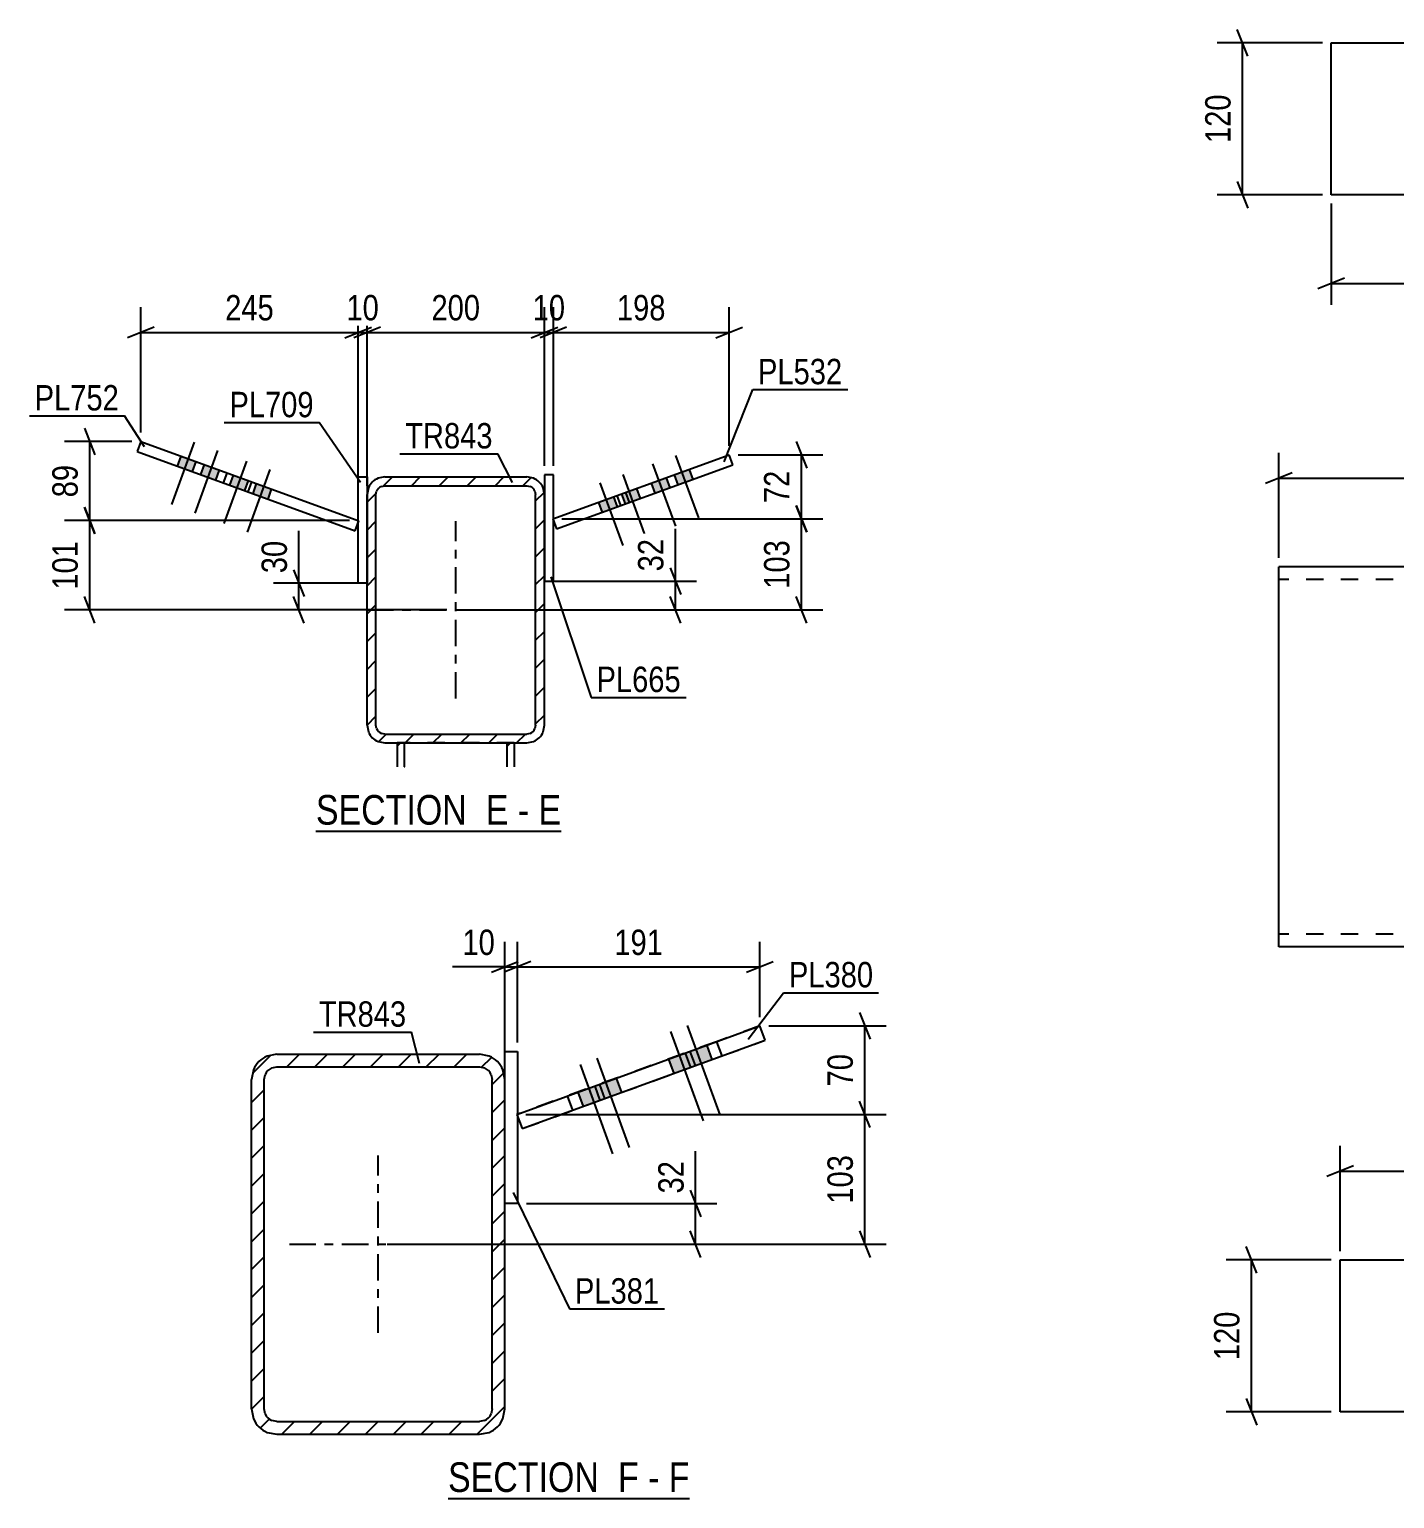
# Model space of a CAD drawing. Header units: millimetres. Extents: x 0 to 1189, y 0 to 841.
# Drawn here: x 719.4 to 873.3, y 423.4 to 589.1 of the extents above; entities that cross this region are included whole.
import ezdxf

# ---------------------------------------------------------------- set-up
doc = ezdxf.new("R2010")
doc.units = ezdxf.units.MM
doc.linetypes.add('DXK_LINE_DOT2', pattern=[3.9198, 1.9599, -1.9599])
doc.linetypes.add('DXK_LINE_DOT3', pattern=[5.9187, 2.979, -0.9799, 0.9799, -0.9799])
doc.styles.add('Arial Narrow', font='ARIALN.TTF', dxfattribs={"height": 0.2})

# ---------------------------------------------------------------- blocks, each defined once
blk = doc.blocks.new('Unknown-761549426-14 - 28650')
at = {"color": 6, "linetype": 'Continuous'}
blk.add_line((751.72, 498.65), (779.37, 498.65), dxfattribs=at)
at = {"color": 0, "linetype": 'Continuous'}
for points in [[(769.83, 499.4), (769.83, 502.9), (751.72, 502.9), (751.72, 499.4)], [(773.44, 499.4), (773.44, 502.9), (770.88, 502.9), (770.88, 499.4)], [(775.76, 499.4), (775.76, 502.9), (774.49, 502.9), (774.49, 499.4)], [(779.37, 499.4), (779.37, 502.9), (776.81, 502.9), (776.81, 499.4)]]:
    blk.add_wipeout(points, dxfattribs=at)
at = {"color": 7, "linetype": 'Continuous', "style": 'Arial Narrow'}
for s, p in [('SECTION ', (751.72, 499.4)), ('E', (770.88, 499.4)), ('E', (776.81, 499.4)), ('-', (774.49, 499.4))]:
    blk.add_text(s, height=3.34, dxfattribs=at).set_placement(p)
blk = doc.blocks.new('Unknown-761549426-15 - 29288')
at = {"color": 6, "linetype": 'Continuous'}
blk.add_line((766.62, 423.4), (793.84, 423.4), dxfattribs=at)
at = {"color": 0, "linetype": 'Continuous'}
for points in [[(784.73, 424.15), (784.73, 427.65), (766.62, 427.65), (766.62, 424.15)], [(788.12, 424.15), (788.12, 427.65), (785.78, 427.65), (785.78, 424.15)], [(790.45, 424.15), (790.45, 427.65), (789.17, 427.65), (789.17, 424.15)], [(793.84, 424.15), (793.84, 427.65), (791.5, 427.65), (791.5, 424.15)]]:
    blk.add_wipeout(points, dxfattribs=at)
at = {"color": 7, "linetype": 'Continuous', "style": 'Arial Narrow'}
for s, p in [('SECTION ', (766.62, 424.15)), ('F', (785.78, 424.15)), ('F', (791.5, 424.15)), ('-', (789.17, 424.15))]:
    blk.add_text(s, height=3.34, dxfattribs=at).set_placement(p)
blk = doc.blocks.new('Part-761549426-28658 - 28650')
at = {"linetype": 'Continuous'}
h = blk.add_hatch(dxfattribs=at)
h.set_pattern_fill('', scale=0.7, style=0, pattern_type=0)
h.set_pattern_definition([(45, (761.6884, 505.9), (-1.5715, 1.5715), [])])
h.paths.add_polyline_path([(760.89, 505.9), (761.69, 505.9), (761.69, 508.61), (760.89, 508.61)])
h = blk.add_hatch(dxfattribs=at)
h.set_pattern_fill('', scale=0.7, style=0, pattern_type=0)
h.set_pattern_definition([(45, (774.0884, 505.9), (-1.5715, 1.5715), [])])
h.paths.add_polyline_path([(773.29, 505.9), (774.09, 505.9), (774.09, 508.61), (773.29, 508.61)])
at = {"color": 7, "linetype": 'DXK_LINE_DOT2'}
blk.add_line((774.09, 508.61), (760.89, 508.61), dxfattribs=at)
at = {"color": 2, "linetype": 'Continuous'}
for p, q in [((761.69, 508.61), (760.89, 508.61)), ((760.89, 508.61), (760.89, 505.9)), ((761.69, 505.9), (761.69, 508.61)), ((773.29, 508.61), (774.09, 508.61)), ((773.29, 505.9), (773.29, 508.61)), ((774.09, 508.61), (774.09, 505.9))]:
    blk.add_line(p, q, dxfattribs=at)
blk = doc.blocks.new('Bolt-761549426-28737 - 28650')
at = {"linetype": 'Continuous'}
for points in [[(789.93, 536.77), (791.62, 537.39), (791.21, 538.52), (789.52, 537.9)], [(792.52, 537.72), (794.22, 538.33), (793.81, 539.46), (792.11, 538.85)], [(786.59, 535.56), (788.28, 536.17), (787.87, 537.3), (786.18, 536.68)], [(783.99, 534.61), (785.69, 535.23), (785.27, 536.36), (783.58, 535.74)]]:
    blk.add_hatch(color=1, dxfattribs=at).paths.add_polyline_path(points)
at = {"color": 1, "linetype": 'Continuous'}
for p, q in [((792.28, 541.03), (794.84, 533.99)), ((786.34, 538.87), (788.9, 531.82)), ((789.68, 540.09), (792.25, 533.04)), ((791.21, 538.52), (791.62, 537.39)), ((792.11, 538.85), (792.52, 537.72)), ((793.81, 539.46), (794.22, 538.33)), ((783.74, 537.93), (786.31, 530.88)), ((787.87, 537.3), (788.28, 536.17)), ((789.52, 537.9), (789.93, 536.77)), ((783.58, 535.74), (783.99, 534.61)), ((785.27, 536.36), (785.69, 535.23)), ((786.18, 536.68), (786.59, 535.56))]:
    blk.add_line(p, q, dxfattribs=at)
blk = doc.blocks.new('Part-761549426-28721 - 28650')
at = {"color": 2, "linetype": 'Continuous'}
for p, q in [((778.44, 533.87), (798.32, 541.1)), ((798.73, 539.98), (798.32, 541.1)), ((778.85, 532.74), (798.73, 539.98)), ((787.09, 535.74), (786.68, 536.87)), ((778.44, 533.87), (778.85, 532.74))]:
    blk.add_line(p, q, dxfattribs=at)
at = {"color": 7, "linetype": 'DXK_LINE_DOT2'}
blk.add_line((786.11, 535.38), (785.7, 536.51), dxfattribs=at)
blk = doc.blocks.new('Part-761549426-28681 - 28650')
at = {"color": 2, "linetype": 'Continuous'}
for p, q in [((756.49, 538.63), (757.49, 538.63)), ((756.49, 526.63), (756.49, 538.63)), ((757.49, 538.63), (757.49, 526.63)), ((757.49, 526.63), (756.49, 526.63))]:
    blk.add_line(p, q, dxfattribs=at)
blk = doc.blocks.new('Part-761549426-28668 - 28650')
at = {"color": 2, "linetype": 'Continuous'}
for p, q in [((778.49, 538.84), (777.49, 538.84)), ((777.49, 538.84), (777.49, 526.84)), ((778.49, 526.84), (778.49, 538.84)), ((777.49, 526.84), (778.49, 526.84))]:
    blk.add_line(p, q, dxfattribs=at)
at = {"color": 7, "linetype": 'DXK_LINE_DOT2'}
for p, q in [((778.49, 538.84), (777.49, 538.84)), ((777.49, 526.84), (778.49, 526.84))]:
    blk.add_line(p, q, dxfattribs=at)
blk = doc.blocks.new('Bolt-761549426-28741 - 28650')
at = {"linetype": 'Continuous'}
for points in [[(736.07, 539.83), (737.76, 539.22), (738.17, 540.34), (736.48, 540.96)], [(738.7, 538.88), (740.39, 538.26), (740.8, 539.39), (739.11, 540)], [(741.97, 537.69), (743.66, 537.07), (744.07, 538.2), (742.38, 538.81)], [(744.59, 536.73), (746.28, 536.11), (746.69, 537.24), (745, 537.86)]]:
    blk.add_hatch(color=1, dxfattribs=at).paths.add_polyline_path(points)
at = {"color": 1, "linetype": 'Continuous'}
for p, q in [((738.01, 542.53), (735.45, 535.48)), ((736.48, 540.96), (736.07, 539.83)), ((738.17, 540.34), (737.76, 539.22)), ((740.64, 541.58), (738.07, 534.53)), ((743.91, 540.38), (741.34, 533.34)), ((739.11, 540), (738.7, 538.88)), ((740.8, 539.39), (740.39, 538.26)), ((742.38, 538.81), (741.97, 537.69)), ((746.53, 539.43), (743.97, 532.38)), ((744.07, 538.2), (743.66, 537.07)), ((745, 537.86), (744.59, 536.73)), ((746.69, 537.24), (746.28, 536.11))]:
    blk.add_line(p, q, dxfattribs=at)
blk = doc.blocks.new('Part-761549426-28725 - 28650')
at = {"color": 2, "linetype": 'Continuous'}
for p, q in [((731.97, 542.6), (731.56, 541.47)), ((731.97, 542.6), (756.54, 533.66)), ((731.56, 541.47), (756.13, 532.53)), ((741.31, 537.93), (741.72, 539.05)), ((756.13, 532.53), (756.54, 533.66))]:
    blk.add_line(p, q, dxfattribs=at)
at = {"color": 7, "linetype": 'DXK_LINE_DOT2'}
blk.add_line((744.09, 536.91), (744.5, 538.04), dxfattribs=at)
blk = doc.blocks.new('Part-761549426-28685 - 28650')
at = {"linetype": 'Continuous'}
h = blk.add_hatch(dxfattribs=at)
h.set_pattern_fill('', scale=0.7, style=0, pattern_type=0)
h.set_pattern_definition([(45, (757.4884, 510.6116), (-1.57154, 1.57154), [])])
h.paths.add_polyline_path([(757.49, 536.61), (757.49, 510.61), (757.64, 509.85), (758.07, 509.2), (758.72, 508.76), (759.49, 508.61), (775.49, 508.61), (776.25, 508.76), (776.9, 509.2), (777.34, 509.85), (777.49, 510.61), (777.49, 536.61), (777.34, 537.38), (776.9, 538.03), (776.25, 538.46), (775.49, 538.61), (759.49, 538.61), (758.72, 538.46), (758.07, 538.03), (757.64, 537.38)])
h.paths.add_polyline_path([(758.78, 537.32), (759.11, 537.54), (759.49, 537.61), (775.49, 537.61), (775.87, 537.54), (776.2, 537.32), (776.41, 536.99), (776.49, 536.61), (776.49, 510.61), (776.41, 510.23), (776.2, 509.9), (775.87, 509.69), (775.49, 509.61), (759.49, 509.61), (759.11, 509.69), (758.78, 509.9), (758.56, 510.23), (758.49, 510.61), (758.49, 536.61), (758.56, 536.99)])
at = {"color": 2, "linetype": 'Continuous'}
for p, q in [((759.49, 538.61), (758.72, 538.46)), ((759.49, 538.61), (775.49, 538.61)), ((776.25, 538.46), (775.49, 538.61)), ((757.64, 537.38), (757.49, 536.61)), ((758.49, 536.61), (758.56, 536.99)), ((759.11, 537.54), (759.49, 537.61)), ((759.49, 537.61), (775.49, 537.61)), ((775.49, 537.61), (775.87, 537.54)), ((776.41, 536.99), (776.49, 536.61)), ((777.49, 536.61), (777.34, 537.38)), ((757.49, 510.61), (757.49, 536.61)), ((758.49, 510.61), (758.49, 536.61)), ((776.49, 510.61), (776.49, 536.61)), ((777.49, 510.61), (777.49, 536.61)), ((757.49, 510.61), (757.64, 509.85)), ((758.56, 510.23), (758.49, 510.61)), ((776.49, 510.61), (776.41, 510.23)), ((777.34, 509.85), (777.49, 510.61)), ((758.72, 508.76), (759.49, 508.61)), ((759.49, 509.61), (759.11, 509.69)), ((759.49, 509.61), (775.49, 509.61)), ((775.87, 509.69), (775.49, 509.61)), ((775.49, 508.61), (776.25, 508.76)), ((759.49, 508.61), (775.49, 508.61))]:
    blk.add_line(p, q, dxfattribs=at)
at = {"color": 7, "linetype": 'DXK_LINE_DOT3'}
for p, q in [((767.49, 513.61), (767.49, 533.61)), ((757.49, 523.61), (777.49, 523.61))]:
    blk.add_line(p, q, dxfattribs=at)
at = {"color": 2, "linetype": 'Continuous'}
for centre, radius, start, end in [((759.49, 536.61), 2, 112.5, 157.5), ((775.49, 536.61), 2, 22.5, 67.5), ((759.49, 536.61), 1, 112.5, 157.5), ((775.49, 536.61), 1, 22.5, 67.5), ((759.49, 510.61), 2, 202.5, 247.5), ((759.49, 510.61), 1, 202.5, 247.5), ((775.49, 510.61), 1, 292.5, 337.5), ((775.49, 510.61), 2, 292.5, 337.5)]:
    blk.add_arc(centre, radius, start, end, dxfattribs=at)
blk = doc.blocks.new('Part-761549426-29304 - 29288')
at = {"color": 2, "linetype": 'Continuous'}
for p, q in [((773.03, 470.65), (773.03, 473.82)), ((773.03, 473.82), (774.45, 473.82)), ((774.45, 473.82), (774.45, 456.68)), ((774.45, 456.68), (773.03, 456.68))]:
    blk.add_line(p, q, dxfattribs=at)
at = {"color": 7, "linetype": 'DXK_LINE_DOT2'}
blk.add_line((773.03, 456.68), (773.03, 470.65), dxfattribs=at)
blk = doc.blocks.new('Part-761549426-29323 - 29288')
at = {"linetype": 'Continuous'}
h = blk.add_hatch(dxfattribs=at)
h.set_pattern_fill('', scale=0.7, style=0, pattern_type=0)
h.set_pattern_definition([(45, (744.4536, 433.5062), (-1.57154, 1.57154), [])])
h.paths.add_polyline_path([(744.45, 470.65), (744.45, 433.51), (744.67, 432.41), (745.29, 431.49), (746.22, 430.87), (747.31, 430.65), (770.17, 430.65), (771.26, 430.87), (772.19, 431.49), (772.81, 432.41), (773.03, 433.51), (773.03, 470.65), (772.81, 471.74), (772.19, 472.67), (771.26, 473.29), (770.17, 473.51), (747.31, 473.51), (746.22, 473.29), (745.29, 472.67), (744.67, 471.74)])
h.paths.add_polyline_path([(746.3, 471.66), (746.76, 471.97), (747.31, 472.08), (770.17, 472.08), (770.71, 471.97), (771.18, 471.66), (771.49, 471.2), (771.6, 470.65), (771.6, 433.51), (771.49, 432.96), (771.18, 432.5), (770.71, 432.19), (770.17, 432.08), (747.31, 432.08), (746.76, 432.19), (746.3, 432.5), (745.99, 432.96), (745.88, 433.51), (745.88, 470.65), (745.99, 471.2)])
at = {"color": 2, "linetype": 'Continuous'}
for p, q in [((747.31, 473.51), (746.22, 473.29)), ((747.31, 473.51), (770.17, 473.51)), ((771.26, 473.29), (770.17, 473.51)), ((744.67, 471.74), (744.45, 470.65)), ((744.45, 433.51), (744.45, 470.65)), ((745.88, 470.65), (745.99, 471.2)), ((745.88, 433.51), (745.88, 470.65)), ((746.76, 471.97), (747.31, 472.08)), ((747.31, 472.08), (770.17, 472.08)), ((770.17, 472.08), (770.71, 471.97)), ((771.49, 471.2), (771.6, 470.65)), ((771.6, 433.51), (771.6, 470.65)), ((773.03, 470.65), (772.81, 471.74)), ((773.03, 433.51), (773.03, 470.65)), ((744.45, 433.51), (744.67, 432.41)), ((745.99, 432.96), (745.88, 433.51)), ((771.6, 433.51), (771.49, 432.96)), ((772.81, 432.41), (773.03, 433.51)), ((746.22, 430.87), (747.31, 430.65)), ((747.31, 432.08), (746.76, 432.19)), ((747.31, 432.08), (770.17, 432.08)), ((770.71, 432.19), (770.17, 432.08)), ((770.17, 430.65), (771.26, 430.87)), ((747.31, 430.65), (770.17, 430.65))]:
    blk.add_line(p, q, dxfattribs=at)
at = {"color": 7, "linetype": 'DXK_LINE_DOT3'}
for p, q in [((758.74, 442.08), (758.74, 462.08)), ((748.74, 452.08), (768.74, 452.08))]:
    blk.add_line(p, q, dxfattribs=at)
at = {"color": 2, "linetype": 'Continuous'}
for centre, radius, start, end in [((747.31, 470.65), 2.86, 112.5, 157.5), ((770.17, 470.65), 2.86, 22.5, 67.5), ((747.31, 470.65), 1.43, 112.5, 157.5), ((770.17, 470.65), 1.43, 22.5, 67.5), ((747.31, 433.51), 2.86, 202.5, 247.5), ((747.31, 433.51), 1.43, 202.5, 247.5), ((770.17, 433.51), 1.43, 292.5, 337.5), ((770.17, 433.51), 2.86, 292.5, 337.5)]:
    blk.add_arc(centre, radius, start, end, dxfattribs=at)
blk = doc.blocks.new('Bolt-761549426-29374 - 29288')
at = {"linetype": 'Continuous'}
for points in [[(795.78, 474.51), (793.36, 473.63), (793.95, 472.02), (796.36, 472.9)], [(793.89, 473.83), (791.48, 472.95), (792.06, 471.34), (794.48, 472.22)], [(785.57, 470.8), (783.16, 469.92), (783.74, 468.31), (786.16, 469.19)], [(783.69, 470.11), (781.27, 469.24), (781.86, 467.62), (784.27, 468.5)]]:
    blk.add_hatch(color=1, dxfattribs=at).paths.add_polyline_path(points)
at = {"color": 1, "linetype": 'Continuous'}
for p, q in [((791.71, 476.07), (795.37, 466)), ((793.59, 476.76), (797.25, 466.69)), ((795.78, 474.51), (796.36, 472.9)), ((781.5, 472.36), (785.17, 462.29)), ((783.39, 473.05), (787.05, 462.98)), ((791.48, 472.95), (792.06, 471.34)), ((793.36, 473.63), (793.95, 472.02)), ((793.89, 473.83), (794.48, 472.22)), ((785.57, 470.8), (786.16, 469.19)), ((781.27, 469.24), (781.86, 467.62)), ((783.16, 469.92), (783.74, 468.31)), ((783.69, 470.11), (784.27, 468.5))]:
    blk.add_line(p, q, dxfattribs=at)
blk = doc.blocks.new('Part-761549426-29358 - 29288')
at = {"color": 2, "linetype": 'Continuous'}
for p, q in [((774.38, 466.73), (801.77, 476.7)), ((802.36, 475.09), (801.77, 476.7)), ((774.97, 465.12), (802.36, 475.09)), ((780.68, 467.19), (780.09, 468.81)), ((774.38, 466.73), (774.38, 466.73)), ((774.38, 466.73), (774.97, 465.12))]:
    blk.add_line(p, q, dxfattribs=at)
at = {"color": 7, "linetype": 'DXK_LINE_DOT2'}
for p, q in [((801.77, 476.7), (796.9, 474.92)), ((796.9, 474.92), (774.38, 466.73)), ((796.9, 474.92), (797.48, 473.31)), ((797.48, 473.31), (802.36, 475.09)), ((774.97, 465.12), (797.48, 473.31)), ((774.38, 466.73), (774.38, 466.73))]:
    blk.add_line(p, q, dxfattribs=at)
blk = doc.blocks.new('Part-761549426-23861 - 23860')
at = {"color": 2, "linetype": 'Continuous'}
for p, q in [((867.2, 433.18), (867.2, 450.32)), ((867.2, 450.32), (912.57, 450.32)), ((912.57, 450.32), (912.57, 433.18)), ((912.57, 433.18), (867.2, 433.18))]:
    blk.add_line(p, q, dxfattribs=at)
blk = doc.blocks.new('Part-761549426-23926 - 23925')
at = {"color": 2, "linetype": 'Continuous'}
for p, q in [((866.2, 570.43), (866.2, 587.57)), ((866.2, 587.57), (914.3, 587.57)), ((914.3, 587.57), (914.3, 570.43)), ((914.3, 570.43), (866.2, 570.43))]:
    blk.add_line(p, q, dxfattribs=at)
blk = doc.blocks.new('Part-761549426-23934 - 23933')
at = {"color": 2, "linetype": 'Continuous'}
for p, q in [((888.85, 528.47), (860.28, 528.47)), ((860.28, 488.47), (860.28, 528.47)), ((917.52, 528.47), (888.95, 528.47)), ((917.52, 528.47), (917.52, 528.25)), ((917.52, 528.25), (917.52, 485.61)), ((860.28, 485.61), (860.28, 488.47)), ((888.85, 485.61), (860.28, 485.61)), ((917.52, 485.61), (888.95, 485.61))]:
    blk.add_line(p, q, dxfattribs=at)
at = {"color": 7, "linetype": 'DXK_LINE_DOT2'}
for p, q in [((888.85, 527.04), (860.28, 527.04)), ((917.52, 527.04), (888.95, 527.04)), ((860.28, 485.83), (860.28, 488.47)), ((860.28, 487.04), (860.28, 487.15)), ((917.52, 487.04), (917.52, 487.15)), ((888.85, 487.04), (860.28, 487.04)), ((917.52, 487.04), (888.95, 487.04))]:
    blk.add_line(p, q, dxfattribs=at)
blk = doc.blocks.new('StraightDimension-761549426-29125 - 28650')
at = {"color": 7, "linetype": 'Continuous'}
for p, q in [((731.97, 543.6), (731.97, 557.76)), ((756.49, 534.68), (756.49, 557.76)), ((733.47, 555.51), (730.47, 554.31)), ((754.99, 554.31), (757.99, 555.51)), ((731.97, 554.91), (756.49, 554.91))]:
    blk.add_line(p, q, dxfattribs=at)
at = {"color": 0}
blk.add_wipeout([(747.57, 555.66), (747.57, 559.86), (740.89, 559.86), (740.89, 555.66)], dxfattribs=at)
at = {"color": 3, "style": 'Arial Narrow'}
blk.add_text('245', height=2.863, dxfattribs=at).set_placement((741.49, 556.26))
blk = doc.blocks.new('StraightDimension-761549426-29122 - 28650')
at = {"color": 7, "linetype": 'Continuous'}
for p, q in [((777.49, 539.84), (777.49, 557.76)), ((778.49, 539.84), (778.49, 557.76)), ((775.99, 554.31), (778.99, 555.51)), ((779.99, 555.51), (776.99, 554.31)), ((777.49, 554.91), (778.49, 554.91))]:
    blk.add_line(p, q, dxfattribs=at)
at = {"color": 0}
blk.add_wipeout([(780.42, 555.66), (780.42, 559.86), (775.56, 559.86), (775.56, 555.66)], dxfattribs=at)
at = {"color": 3, "style": 'Arial Narrow'}
blk.add_text('10', height=2.863, dxfattribs=at).set_placement((776.16, 556.26))
blk = doc.blocks.new('StraightDimension-761549426-29182 - 28650')
at = {"color": 7, "linetype": 'Continuous'}
for p, q in [((791.65, 528.34), (792.85, 525.34)), ((778.49, 526.84), (794.65, 526.84)), ((792.25, 523.61), (792.25, 526.84)), ((768.09, 523.61), (794.65, 523.61)), ((792.85, 522.11), (791.65, 525.11))]:
    blk.add_line(p, q, dxfattribs=at)
at = {"color": 0}
blk.add_wipeout([(791.5, 532.22), (787.3, 532.22), (787.3, 527.36), (791.5, 527.36)], dxfattribs=at)
at = {"color": 7, "linetype": 'Continuous'}
blk.add_line((792.25, 526.84), (792.25, 532.74), dxfattribs=at)
blk.add_line((792.25, 526.84), (792.25, 532.74), dxfattribs=at)
at = {"color": 3, "style": 'Arial Narrow'}
blk.add_text('32', height=2.863, rotation=90.0002, dxfattribs=at).set_placement((790.9, 527.96))
blk = doc.blocks.new('StraightDimension-761549426-28934 - 28650')
at = {"color": 7, "linetype": 'Continuous'}
for p, q in [((725.61, 544.1), (726.81, 541.1)), ((730.97, 542.6), (723.36, 542.6)), ((726.21, 533.68), (726.21, 542.6)), ((726.81, 532.18), (725.61, 535.18)), ((755.49, 533.68), (723.36, 533.68))]:
    blk.add_line(p, q, dxfattribs=at)
at = {"color": 0}
blk.add_wipeout([(725.46, 540.57), (721.26, 540.57), (721.26, 535.71), (725.46, 535.71)], dxfattribs=at)
at = {"color": 3, "style": 'Arial Narrow'}
blk.add_text('89', height=2.863, rotation=90.0002, dxfattribs=at).set_placement((724.86, 536.31))
blk = doc.blocks.new('StraightDimension-761549426-29202 - 28650')
at = {"color": 7, "linetype": 'Continuous'}
for p, q in [((805.86, 542.6), (807.06, 539.6)), ((799.32, 541.1), (808.86, 541.1)), ((806.46, 533.87), (806.46, 541.1)), ((807.06, 532.37), (805.86, 535.37)), ((779.44, 533.87), (808.86, 533.87))]:
    blk.add_line(p, q, dxfattribs=at)
at = {"color": 0}
blk.add_wipeout([(805.71, 539.91), (801.51, 539.91), (801.51, 535.06), (805.71, 535.06)], dxfattribs=at)
at = {"color": 3, "style": 'Arial Narrow'}
blk.add_text('72', height=2.863, rotation=90.0002, dxfattribs=at).set_placement((805.11, 535.66))
blk = doc.blocks.new('StraightDimension-761549426-28916 - 28650')
at = {"color": 7, "linetype": 'Continuous'}
for p, q in [((749.2, 528.13), (750.4, 525.13)), ((756.49, 526.63), (746.95, 526.63)), ((749.8, 523.61), (749.8, 526.63)), ((756.49, 523.61), (746.95, 523.61)), ((750.4, 522.11), (749.2, 525.11))]:
    blk.add_line(p, q, dxfattribs=at)
at = {"color": 0}
blk.add_wipeout([(749.05, 532.01), (744.85, 532.01), (744.85, 527.15), (749.05, 527.15)], dxfattribs=at)
at = {"color": 7, "linetype": 'Continuous'}
blk.add_line((749.8, 526.63), (749.8, 532.53), dxfattribs=at)
blk.add_line((749.8, 526.63), (749.8, 532.53), dxfattribs=at)
at = {"color": 3, "style": 'Arial Narrow'}
blk.add_text('30', height=2.863, rotation=90.0002, dxfattribs=at).set_placement((748.45, 527.75))
blk = doc.blocks.new('StraightDimension-761549426-28935 - 28650')
at = {"color": 7, "linetype": 'Continuous'}
for p, q in [((725.61, 535.18), (726.81, 532.18)), ((755.49, 533.68), (723.36, 533.68)), ((726.21, 523.61), (726.21, 533.68)), ((766.49, 523.61), (723.36, 523.61)), ((726.81, 522.11), (725.61, 525.11))]:
    blk.add_line(p, q, dxfattribs=at)
at = {"color": 0}
blk.add_wipeout([(725.46, 531.99), (721.26, 531.99), (721.26, 525.3), (725.46, 525.3)], dxfattribs=at)
at = {"color": 3, "style": 'Arial Narrow'}
blk.add_text('101', height=2.863, rotation=90.0002, dxfattribs=at).set_placement((724.86, 525.9))
blk = doc.blocks.new('StraightDimension-761549426-29121 - 28650')
at = {"color": 7, "linetype": 'Continuous'}
for p, q in [((778.49, 539.84), (778.49, 557.76)), ((798.32, 542.1), (798.32, 557.76)), ((779.99, 555.51), (776.99, 554.31)), ((796.82, 554.31), (799.82, 555.51)), ((778.49, 554.91), (798.32, 554.91))]:
    blk.add_line(p, q, dxfattribs=at)
at = {"color": 0}
blk.add_wipeout([(791.74, 555.66), (791.74, 559.86), (785.06, 559.86), (785.06, 555.66)], dxfattribs=at)
at = {"color": 3, "style": 'Arial Narrow'}
blk.add_text('198', height=2.863, dxfattribs=at).set_placement((785.66, 556.26))
blk = doc.blocks.new('StraightDimension-761549426-29123 - 28650')
at = {"color": 7, "linetype": 'Continuous'}
for p, q in [((757.49, 537.61), (757.49, 557.76)), ((777.49, 539.84), (777.49, 557.76)), ((758.99, 555.51), (755.99, 554.31)), ((775.99, 554.31), (778.99, 555.51)), ((757.49, 554.91), (777.49, 554.91))]:
    blk.add_line(p, q, dxfattribs=at)
at = {"color": 0}
blk.add_wipeout([(770.83, 555.66), (770.83, 559.86), (764.15, 559.86), (764.15, 555.66)], dxfattribs=at)
at = {"color": 3, "style": 'Arial Narrow'}
blk.add_text('200', height=2.863, dxfattribs=at).set_placement((764.75, 556.26))
blk = doc.blocks.new('StraightDimension-761549426-29124 - 28650')
at = {"color": 7, "linetype": 'Continuous'}
for p, q in [((756.49, 534.68), (756.49, 557.76)), ((757.49, 537.61), (757.49, 557.76)), ((754.99, 554.31), (757.99, 555.51)), ((758.99, 555.51), (755.99, 554.31)), ((756.49, 554.91), (757.49, 554.91))]:
    blk.add_line(p, q, dxfattribs=at)
at = {"color": 0}
blk.add_wipeout([(759.42, 555.66), (759.42, 559.86), (754.56, 559.86), (754.56, 555.66)], dxfattribs=at)
at = {"color": 3, "style": 'Arial Narrow'}
blk.add_text('10', height=2.863, dxfattribs=at).set_placement((755.16, 556.26))
blk = doc.blocks.new('StraightDimension-761549426-29203 - 28650')
at = {"color": 7, "linetype": 'Continuous'}
for p, q in [((805.86, 535.37), (807.06, 532.37)), ((779.44, 533.87), (808.86, 533.87)), ((806.46, 523.61), (806.46, 533.87)), ((776.95, 523.61), (808.86, 523.61)), ((807.06, 522.11), (805.86, 525.11))]:
    blk.add_line(p, q, dxfattribs=at)
at = {"color": 0}
blk.add_wipeout([(805.71, 532.08), (801.51, 532.08), (801.51, 525.4), (805.71, 525.4)], dxfattribs=at)
at = {"color": 3, "style": 'Arial Narrow'}
blk.add_text('103', height=2.863, rotation=90.0002, dxfattribs=at).set_placement((805.11, 526))
blk = doc.blocks.new('StraightDimension-761549426-30167 - 29288')
at = {"color": 7, "linetype": 'Continuous'}
for p, q in [((774.45, 474.82), (774.45, 486.2)), ((801.77, 477.7), (801.77, 486.2)), ((775.95, 483.95), (772.95, 482.75)), ((800.27, 482.75), (803.27, 483.95)), ((774.45, 483.35), (801.77, 483.35))]:
    blk.add_line(p, q, dxfattribs=at)
at = {"color": 0}
blk.add_wipeout([(791.46, 484.1), (791.46, 488.3), (784.77, 488.3), (784.77, 484.1)], dxfattribs=at)
at = {"color": 3, "style": 'Arial Narrow'}
blk.add_text('191', height=2.863, dxfattribs=at).set_placement((785.37, 484.7))
blk = doc.blocks.new('StraightDimension-761549426-30168 - 29288')
at = {"color": 7, "linetype": 'Continuous'}
for p, q in [((773.03, 471.65), (773.03, 486.2)), ((774.45, 474.82), (774.45, 486.2)), ((771.53, 482.75), (774.53, 483.95)), ((775.95, 483.95), (772.95, 482.75)), ((773.03, 483.35), (774.45, 483.35))]:
    blk.add_line(p, q, dxfattribs=at)
at = {"color": 0}
blk.add_wipeout([(772.5, 484.1), (772.5, 488.3), (767.64, 488.3), (767.64, 484.1)], dxfattribs=at)
at = {"color": 7, "linetype": 'Continuous'}
blk.add_line((773.03, 483.35), (767.12, 483.35), dxfattribs=at)
blk.add_line((773.03, 483.35), (767.12, 483.35), dxfattribs=at)
at = {"color": 3, "style": 'Arial Narrow'}
blk.add_text('10', height=2.863, dxfattribs=at).set_placement((768.24, 484.7))
blk = doc.blocks.new('StraightDimension-761549426-30111 - 29288')
at = {"color": 7, "linetype": 'Continuous'}
for p, q in [((793.93, 458.18), (795.13, 455.18)), ((775.45, 456.68), (796.93, 456.68)), ((794.53, 452.08), (794.53, 456.68)), ((795.13, 450.58), (793.93, 453.58)), ((759.74, 452.08), (796.93, 452.08))]:
    blk.add_line(p, q, dxfattribs=at)
at = {"color": 0}
blk.add_wipeout([(793.78, 462.06), (789.58, 462.06), (789.58, 457.21), (793.78, 457.21)], dxfattribs=at)
at = {"color": 7, "linetype": 'Continuous'}
blk.add_line((794.53, 456.68), (794.53, 462.59), dxfattribs=at)
blk.add_line((794.53, 456.68), (794.53, 462.59), dxfattribs=at)
at = {"color": 3, "style": 'Arial Narrow'}
blk.add_text('32', height=2.863, rotation=90.0002, dxfattribs=at).set_placement((793.18, 457.81))
blk = doc.blocks.new('StraightDimension-761549426-30136 - 29288')
at = {"color": 7, "linetype": 'Continuous'}
for p, q in [((813.01, 478.2), (814.21, 475.2)), ((802.77, 476.7), (816.01, 476.7)), ((813.61, 466.73), (813.61, 476.7)), ((814.21, 465.23), (813.01, 468.23)), ((775.38, 466.73), (816.01, 466.73))]:
    blk.add_line(p, q, dxfattribs=at)
at = {"color": 0}
blk.add_wipeout([(812.86, 474.14), (808.66, 474.14), (808.66, 469.28), (812.86, 469.28)], dxfattribs=at)
at = {"color": 3, "style": 'Arial Narrow'}
blk.add_text('70', height=2.863, rotation=90.0002, dxfattribs=at).set_placement((812.26, 469.88))
blk = doc.blocks.new('StraightDimension-761549426-30137 - 29288')
at = {"color": 7, "linetype": 'Continuous'}
for p, q in [((814.21, 465.23), (813.01, 468.23)), ((775.38, 466.73), (816.01, 466.73)), ((813.61, 452.08), (813.61, 466.73)), ((813.01, 453.58), (814.21, 450.58)), ((759.74, 452.08), (816.01, 452.08))]:
    blk.add_line(p, q, dxfattribs=at)
at = {"color": 0}
blk.add_wipeout([(812.86, 462.74), (808.66, 462.74), (808.66, 456.06), (812.86, 456.06)], dxfattribs=at)
at = {"color": 3, "style": 'Arial Narrow'}
blk.add_text('103', height=2.863, rotation=90.0002, dxfattribs=at).set_placement((812.26, 456.66))
blk = doc.blocks.new('StraightDimension-761549426-24268 - 23860')
at = {"color": 7, "linetype": 'Continuous'}
for p, q in [((857.8, 448.82), (856.6, 451.82)), ((866.2, 450.32), (854.35, 450.32)), ((857.2, 433.18), (857.2, 450.32)), ((856.6, 434.68), (857.8, 431.68)), ((866.2, 433.18), (854.35, 433.18))]:
    blk.add_line(p, q, dxfattribs=at)
at = {"color": 0}
blk.add_wipeout([(856.45, 445.09), (852.25, 445.09), (852.25, 438.41), (856.45, 438.41)], dxfattribs=at)
at = {"color": 3, "style": 'Arial Narrow'}
blk.add_text('120', height=2.863, rotation=90.0002, dxfattribs=at).set_placement((855.85, 439.01))
blk = doc.blocks.new('StraightDimension-761549426-24272 - 23860')
at = {"color": 7, "linetype": 'Continuous'}
for p, q in [((867.2, 451.32), (867.2, 463.17)), ((912.57, 451.32), (912.57, 463.17)), ((868.7, 460.92), (865.7, 459.72)), ((911.07, 459.72), (914.07, 460.92)), ((867.2, 460.32), (912.57, 460.32))]:
    blk.add_line(p, q, dxfattribs=at)
at = {"color": 0}
blk.add_wipeout([(893.23, 461.07), (893.23, 465.27), (886.55, 465.27), (886.55, 461.07)], dxfattribs=at)
at = {"color": 3, "style": 'Arial Narrow'}
blk.add_text('318', height=2.863, dxfattribs=at).set_placement((887.15, 461.67))
blk = doc.blocks.new('StraightDimension-761549426-24356 - 23925')
at = {"color": 7, "linetype": 'Continuous'}
for p, q in [((866.2, 569.43), (866.2, 558.03)), ((914.3, 569.43), (914.3, 558.03)), ((867.7, 561.03), (864.7, 559.83)), ((866.2, 560.43), (914.3, 560.43)), ((912.8, 559.83), (915.8, 561.03))]:
    blk.add_line(p, q, dxfattribs=at)
at = {"color": 0}
blk.add_wipeout([(893.59, 561.18), (893.59, 565.38), (886.91, 565.38), (886.91, 561.18)], dxfattribs=at)
at = {"color": 3, "style": 'Arial Narrow'}
blk.add_text('337', height=2.863, dxfattribs=at).set_placement((887.51, 561.78))
blk = doc.blocks.new('StraightDimension-761549426-24352 - 23925')
at = {"color": 7, "linetype": 'Continuous'}
for p, q in [((856.8, 586.07), (855.6, 589.07)), ((865.2, 587.57), (853.35, 587.57)), ((856.2, 570.43), (856.2, 587.57)), ((855.6, 571.93), (856.8, 568.93)), ((865.2, 570.43), (853.35, 570.43))]:
    blk.add_line(p, q, dxfattribs=at)
at = {"color": 0}
blk.add_wipeout([(855.45, 582.34), (851.25, 582.34), (851.25, 575.66), (855.45, 575.66)], dxfattribs=at)
at = {"color": 3, "style": 'Arial Narrow'}
blk.add_text('120', height=2.863, rotation=90.0002, dxfattribs=at).set_placement((854.85, 576.26))
blk = doc.blocks.new('StraightDimension-761549426-24360 - 23933')
at = {"color": 7, "linetype": 'Continuous'}
for p, q in [((860.28, 529.47), (860.28, 541.32)), ((917.52, 529.47), (917.52, 541.32)), ((861.78, 539.07), (858.78, 537.87)), ((860.28, 538.47), (917.52, 538.47)), ((916.02, 537.87), (919.02, 539.07))]:
    blk.add_line(p, q, dxfattribs=at)
at = {"color": 0}
blk.add_wipeout([(893.16, 539.22), (893.16, 543.42), (884.64, 543.42), (884.64, 539.22)], dxfattribs=at)
at = {"color": 3, "style": 'Arial Narrow'}
blk.add_text('6450', height=2.863, dxfattribs=at).set_placement((885.24, 539.82))
blk = doc.blocks.new('Mark-761549426-28877 - 28650')
at = {"color": 0}
blk.add_wipeout([(751.48, 545.34), (751.48, 548.34), (741.97, 548.34), (741.97, 545.34)], dxfattribs=at)
blk.add_wipeout([(751.48, 545.34), (751.48, 548.34), (741.97, 548.34), (741.97, 545.34)], dxfattribs=at)
at = {"color": 30, "linetype": 'Continuous'}
for p in [(741.37, 544.74), (756.76, 537.98)]:
    blk.add_line(p, (752.08, 544.74), dxfattribs=at)
at = {"color": 3, "style": 'Arial Narrow'}
blk.add_text('PL709', height=2.863, dxfattribs=at).set_placement((741.97, 545.34))
blk = doc.blocks.new('Mark-761549426-28874 - 28650')
at = {"color": 0}
blk.add_wipeout([(792.86, 514.35), (792.86, 517.35), (783.36, 517.35), (783.36, 514.35)], dxfattribs=at)
blk.add_wipeout([(792.86, 514.35), (792.86, 517.35), (783.36, 517.35), (783.36, 514.35)], dxfattribs=at)
at = {"color": 30, "linetype": 'Continuous'}
for p, q in [((778.21, 527.35), (782.76, 513.75)), ((782.76, 513.75), (793.46, 513.75))]:
    blk.add_line(p, q, dxfattribs=at)
at = {"color": 3, "style": 'Arial Narrow'}
blk.add_text('PL665', height=2.863, dxfattribs=at).set_placement((783.36, 514.35))
blk = doc.blocks.new('Mark-761549426-28880 - 28650')
at = {"color": 0}
blk.add_wipeout([(771.65, 541.82), (771.65, 544.82), (761.79, 544.82), (761.79, 541.82)], dxfattribs=at)
blk.add_wipeout([(771.65, 541.82), (771.65, 544.82), (761.79, 544.82), (761.79, 541.82)], dxfattribs=at)
at = {"color": 30, "linetype": 'Continuous'}
for p in [(761.19, 541.22), (773.89, 537.97)]:
    blk.add_line(p, (772.25, 541.22), dxfattribs=at)
at = {"color": 3, "style": 'Arial Narrow'}
blk.add_text('TR843', height=2.863, dxfattribs=at).set_placement((761.79, 541.82))
blk = doc.blocks.new('Mark-761549426-28883 - 28650')
at = {"color": 0}
blk.add_wipeout([(811.08, 549.06), (811.08, 552.06), (801.57, 552.06), (801.57, 549.06)], dxfattribs=at)
blk.add_wipeout([(811.08, 549.06), (811.08, 552.06), (801.57, 552.06), (801.57, 549.06)], dxfattribs=at)
at = {"color": 30, "linetype": 'Continuous'}
for p, q in [((797.77, 540.3), (800.97, 548.46)), ((800.97, 548.46), (811.68, 548.46))]:
    blk.add_line(p, q, dxfattribs=at)
at = {"color": 3, "style": 'Arial Narrow'}
blk.add_text('PL532', height=2.863, dxfattribs=at).set_placement((801.57, 549.06))
blk = doc.blocks.new('Mark-761549426-28886 - 28650')
at = {"color": 0}
blk.add_wipeout([(729.52, 546.1), (729.52, 549.1), (720.01, 549.1), (720.01, 546.1)], dxfattribs=at)
blk.add_wipeout([(729.52, 546.1), (729.52, 549.1), (720.01, 549.1), (720.01, 546.1)], dxfattribs=at)
at = {"color": 30, "linetype": 'Continuous'}
for p in [(719.41, 545.5), (732.4, 541.99)]:
    blk.add_line(p, (730.12, 545.5), dxfattribs=at)
at = {"color": 3, "style": 'Arial Narrow'}
blk.add_text('PL752', height=2.863, dxfattribs=at).set_placement((720.01, 546.1))
blk = doc.blocks.new('Mark-761549426-30093 - 29288')
at = {"color": 0}
blk.add_wipeout([(790.44, 445.39), (790.44, 448.39), (780.93, 448.39), (780.93, 445.39)], dxfattribs=at)
blk.add_wipeout([(790.44, 445.39), (790.44, 448.39), (780.93, 448.39), (780.93, 445.39)], dxfattribs=at)
at = {"color": 30, "linetype": 'Continuous'}
for p, q in [((773.95, 457.91), (780.33, 444.79)), ((780.33, 444.79), (791.04, 444.79))]:
    blk.add_line(p, q, dxfattribs=at)
at = {"color": 3, "style": 'Arial Narrow'}
blk.add_text('PL381', height=2.863, dxfattribs=at).set_placement((780.93, 445.39))
blk = doc.blocks.new('Mark-761549426-30096 - 29288')
at = {"color": 0}
blk.add_wipeout([(761.91, 476.61), (761.91, 479.61), (752.05, 479.61), (752.05, 476.61)], dxfattribs=at)
blk.add_wipeout([(761.91, 476.61), (761.91, 479.61), (752.05, 479.61), (752.05, 476.61)], dxfattribs=at)
at = {"color": 30, "linetype": 'Continuous'}
for p in [(751.45, 476.01), (763.4, 472.47)]:
    blk.add_line(p, (762.51, 476.01), dxfattribs=at)
at = {"color": 3, "style": 'Arial Narrow'}
blk.add_text('TR843', height=2.863, dxfattribs=at).set_placement((752.05, 476.61))
blk = doc.blocks.new('Mark-761549426-30099 - 29288')
at = {"color": 0}
blk.add_wipeout([(814.56, 481.05), (814.56, 484.05), (805.06, 484.05), (805.06, 481.05)], dxfattribs=at)
blk.add_wipeout([(814.56, 481.05), (814.56, 484.05), (805.06, 484.05), (805.06, 481.05)], dxfattribs=at)
at = {"color": 30, "linetype": 'Continuous'}
for p, q in [((800.46, 475.21), (804.46, 480.45)), ((804.46, 480.45), (815.16, 480.45))]:
    blk.add_line(p, q, dxfattribs=at)
at = {"color": 3, "style": 'Arial Narrow'}
blk.add_text('PL380', height=2.863, dxfattribs=at).set_placement((805.06, 481.05))

msp = doc.modelspace()

# ---------------------------------------------------------------- block references
for name in ['Part-761549426-23926 - 23925', 'StraightDimension-761549426-24356 - 23925', 'StraightDimension-761549426-24360 - 23933', 'Part-761549426-28725 - 28650', 'Bolt-761549426-28741 - 28650', 'Part-761549426-28721 - 28650', 'Bolt-761549426-28737 - 28650', 'Part-761549426-28681 - 28650', 'Part-761549426-28685 - 28650', 'Part-761549426-28668 - 28650', 'Part-761549426-23934 - 23933', 'Part-761549426-28658 - 28650', 'Unknown-761549426-14 - 28650', 'Part-761549426-29358 - 29288', 'Bolt-761549426-29374 - 29288', 'Part-761549426-29323 - 29288', 'Part-761549426-29304 - 29288', 'StraightDimension-761549426-24268 - 23860', 'Part-761549426-23861 - 23860', 'Unknown-761549426-15 - 29288']:
    msp.add_blockref(name, (0, 0))

# ---------------------------------------------------------------- next in the draw order: block references
for name in ['StraightDimension-761549426-24352 - 23925', 'StraightDimension-761549426-29125 - 28650', 'StraightDimension-761549426-29122 - 28650', 'StraightDimension-761549426-29182 - 28650', 'StraightDimension-761549426-30167 - 29288', 'Mark-761549426-30096 - 29288', 'StraightDimension-761549426-24272 - 23860', 'StraightDimension-761549426-30111 - 29288']:
    msp.add_blockref(name, (0, 0))

# ---------------------------------------------------------------- next in the draw order: block references
for name in ['StraightDimension-761549426-28934 - 28650', 'StraightDimension-761549426-29202 - 28650', 'StraightDimension-761549426-30168 - 29288']:
    msp.add_blockref(name, (0, 0))

# ---------------------------------------------------------------- next in the draw order: block references
for name in ['StraightDimension-761549426-29121 - 28650', 'Mark-761549426-28886 - 28650', 'StraightDimension-761549426-29203 - 28650', 'StraightDimension-761549426-28916 - 28650', 'StraightDimension-761549426-30136 - 29288']:
    msp.add_blockref(name, (0, 0))

# ---------------------------------------------------------------- next in the draw order: block references
for name in ['StraightDimension-761549426-29123 - 28650', 'Mark-761549426-28883 - 28650', 'StraightDimension-761549426-28935 - 28650', 'Mark-761549426-28874 - 28650', 'Mark-761549426-30099 - 29288', 'StraightDimension-761549426-30137 - 29288']:
    msp.add_blockref(name, (0, 0))

# ---------------------------------------------------------------- next in the draw order: block references
for name in ['StraightDimension-761549426-29124 - 28650', 'Mark-761549426-28880 - 28650', 'Mark-761549426-30093 - 29288']:
    msp.add_blockref(name, (0, 0))

# ---------------------------------------------------------------- next in the draw order: block references
msp.add_blockref('Mark-761549426-28877 - 28650', (0, 0))

doc.saveas('drawing.dxf')
